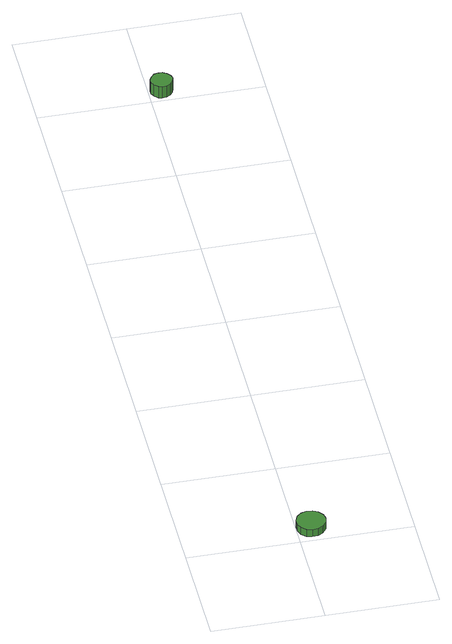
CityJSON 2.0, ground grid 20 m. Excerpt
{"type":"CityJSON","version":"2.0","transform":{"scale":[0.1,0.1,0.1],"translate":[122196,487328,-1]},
"CityObjects":{
"tree1":{"type":"SolitaryVegetationObject","attributes":{"function":"something"},"geometry":[{"type":"MultiSurface","lod":"1","boundaries":[[[0,1,2,3,4,5,6,7,8,9,10,11,12,13,14]],[[15,16,17,18,19,20,21,22,23,24,25,26,27,28,29]],[[0,29,28,1]],[[1,28,27,2]],[[2,27,26,3]],[[3,26,25,4]],[[4,25,24,5]],[[5,24,23,6]],[[6,23,22,7]],[[7,22,21,8]],[[8,21,20,9]],[[9,20,19,10]],[[10,19,18,11]],[[11,18,17,12]],[[12,17,16,13]],[[13,16,15,14]],[[14,15,29,0]]]}]},
"tree2":{"type":"SolitaryVegetationObject","attributes":{"function":"something"},"geometry":[{"type":"MultiSurface","lod":"1","boundaries":[[[30,31,32,33,34,35,36,37,38,39,40,41,42,43,44]],[[45,46,47,48,49,50,51,52,53,54,55,56,57,58,59]],[[30,59,58,31]],[[31,58,57,32]],[[32,57,56,33]],[[33,56,55,34]],[[34,55,54,35]],[[35,54,53,36]],[[36,53,52,37]],[[37,52,51,38]],[[38,51,50,39]],[[39,50,49,40]],[[40,49,48,41]],[[41,48,47,42]],[[42,47,46,43]],[[43,46,45,44]],[[44,45,59,30]]]}]}
},
"vertices":[
[52,36,23],[50,46,23],[43,55,23],[34,60,23],[23,61,23],[13,58,23],[5,51,23],[1,41,23],[1,30,23],[5,20,23],[13,13,23],[23,10,23],[34,11,23],[43,16,23],[50,25,23],[50,25,8],[43,16,8],[34,11,8],[23,10,8],[13,13,8],[5,20,8],[1,30,8],[1,41,8],[5,51,8],[13,58,8],[23,61,8],[34,60,8],[43,55,8],[50,46,8],[52,36,8],
[42,1225,34],[40,1233,34],[35,1239,34],[28,1243,34],[20,1244,34],[13,1242,34],[7,1236,34],[3,1229,34],[3,1221,34],[7,1214,34],[13,1208,34],[20,1206,34],[28,1207,34],[35,1211,34],[40,1217,34],[40,1217,9],[35,1211,9],[28,1207,9],[20,1206,9],[13,1208,9],[7,1214,9],[3,1221,9],[3,1229,9],[7,1236,9],[13,1242,9],[20,1244,9],[28,1243,9],[35,1239,9],[40,1233,9],[42,1225,9]
]}
